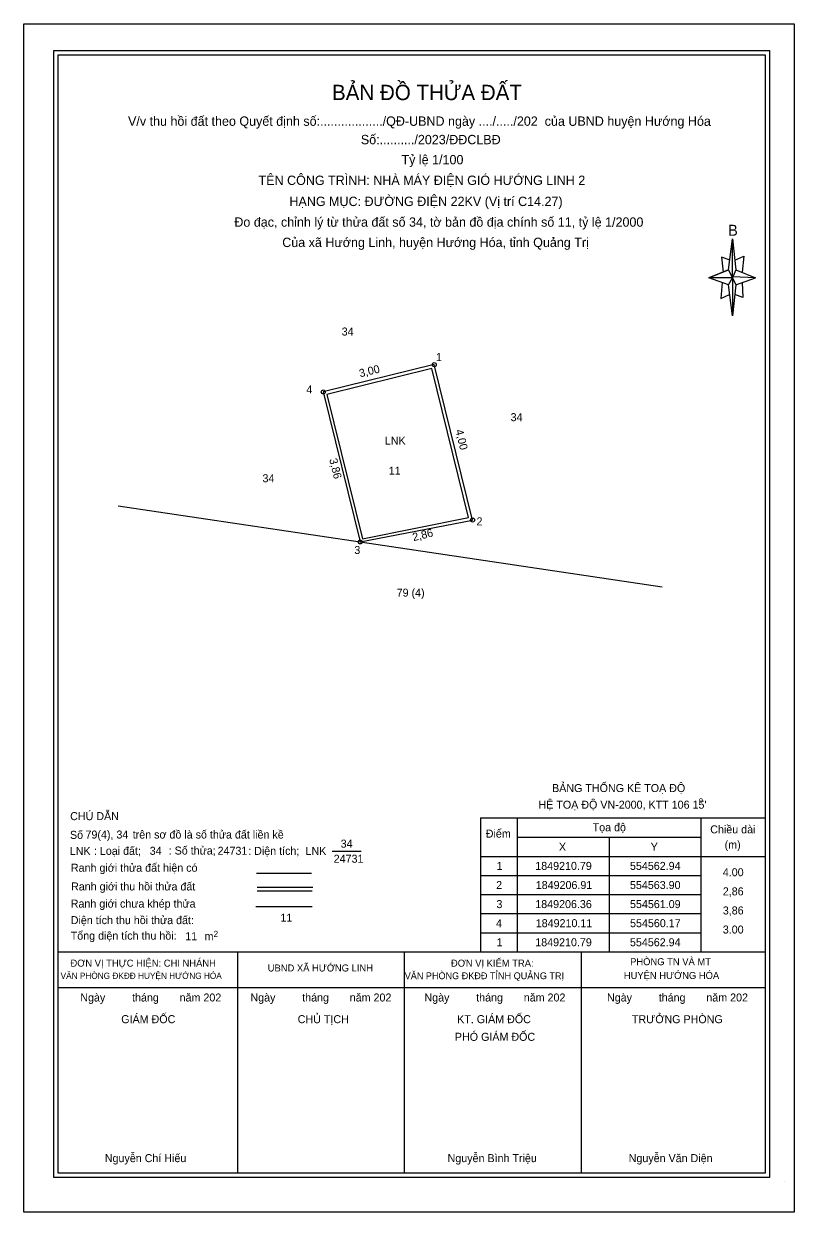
# Model space of a CAD drawing. Extents: x 554477 to 556972, y 1848154 to 1850269.
# Drawn here: x 554552.68 to 554571.94, y 1849189.6 to 1849219.31 of the extents above; entities that cross this region are included whole.
import ezdxf

# ---------------------------------------------------------------- set-up
doc = ezdxf.new("R2010")
doc.units = 0
for name, color, linetype in [('Level 10', 7, 'Continuous'), ('Level 13', 7, 'Continuous'), ('Level 16', 7, 'Continuous'), ('Level 18', 7, 'Continuous'), ('Level 2', 7, 'Continuous'), ('Level 21', 7, 'Continuous'), ('Level 27', 7, 'Continuous'), ('Level 5', 7, 'Continuous'), ('Level 6', 7, 'Continuous'), ('Level 67', 7, 'Continuous'), ('Level 68', 7, 'Continuous'), ('Level 73', 7, 'Continuous')]:
    doc.layers.add(name, color=color, linetype=linetype)

msp = doc.modelspace()

# ---------------------------------------------------------------- linework, layer by layer
at = {"layer": 'Level 10'}
msp.add_lwpolyline([(554563.897, 1849206.906), (554562.941, 1849210.79), (554560.165, 1849210.107), (554561.088, 1849206.357), (554563.897, 1849206.906)], dxfattribs=at)
at = {"layer": 'Level 13'}
msp.add_line((554560.384, 1849198.624), (554561.114, 1849198.624), dxfattribs=at)
at = {"layer": 'Level 16'}
for p, q in [((554555.039, 1849207.257), (554561.088, 1849206.357)), ((554561.088, 1849206.357), (554568.639, 1849205.234)), ((554558.517, 1849197.727), (554559.901, 1849197.727))]:
    msp.add_line(p, q, dxfattribs=at)
for points in [[(554563.798, 1849206.97), (554562.882, 1849210.693), (554560.258, 1849210.047), (554561.147, 1849206.436), (554563.798, 1849206.97)], [(554559.887, 1849197.239), (554558.484, 1849197.239)]]:
    msp.add_lwpolyline(points, dxfattribs=at)
at = {"layer": 'Level 2'}
msp.add_lwpolyline([(554552.68, 1849219.312), (554571.936, 1849219.312), (554571.936, 1849189.601), (554552.68, 1849189.601)], close=True, dxfattribs=at)
at = {"layer": 'Level 21'}
for centre in [(554562.941, 1849210.79), (554560.165, 1849210.107), (554563.897, 1849206.906), (554561.088, 1849206.357), (554561.088, 1849206.357), (554561.088, 1849206.357), (554561.088, 1849206.357)]:
    msp.add_circle(centre, 0.05, dxfattribs=at)
at = {"layer": 'Level 27'}
for p, q in [((554571.207, 1849199.967), (554571.207, 1849196.112)), ((554571.207, 1849199.967), (554571.207, 1849196.112)), ((554564.095, 1849199.464), (554571.207, 1849199.464)), ((554564.095, 1849199.464), (554564.095, 1849196.112)), ((554565.013, 1849199.464), (554565.013, 1849196.112)), ((554569.601, 1849199.464), (554569.601, 1849196.112)), ((554565.013, 1849198.974), (554569.601, 1849198.974)), ((554567.307, 1849198.974), (554567.307, 1849196.112)), ((554564.095, 1849198.497), (554571.207, 1849198.497)), ((554564.095, 1849198.02), (554569.601, 1849198.02)), ((554564.095, 1849197.543), (554569.601, 1849197.543)), ((554564.095, 1849197.066), (554569.601, 1849197.066)), ((554564.095, 1849196.589), (554569.601, 1849196.589)), ((554564.095, 1849196.112), (554571.207, 1849196.112)), ((554564.095, 1849196.112), (554571.207, 1849196.112))]:
    msp.add_line(p, q, dxfattribs=at)
at = {"layer": 'Level 67'}
for p, q in [((554570.296, 1849213.161), (554570.396, 1849213.935)), ((554570.336, 1849213.399), (554570.117, 1849213.479)), ((554570.117, 1849213.479), (554570.157, 1849213.101)), ((554570.455, 1849213.399), (554570.674, 1849213.498)), ((554570.674, 1849213.498), (554570.634, 1849213.101)), ((554570.296, 1849213.161), (554569.8, 1849212.962)), ((554569.8, 1849212.962), (554570.296, 1849213.161)), ((554570.396, 1849212.962), (554570.296, 1849213.161)), ((554570.296, 1849213.161), (554570.475, 1849212.783)), ((554570.475, 1849213.161), (554570.972, 1849212.962)), ((554570.296, 1849212.783), (554569.8, 1849212.962)), ((554570.396, 1849212.962), (554569.8, 1849212.962)), ((554570.137, 1849212.843), (554570.098, 1849212.445)), ((554570.972, 1849212.962), (554570.396, 1849212.982)), ((554570.396, 1849212.982), (554570.396, 1849212.962)), ((554570.396, 1849212.962), (554570.475, 1849212.783)), ((554570.475, 1849212.783), (554570.972, 1849212.962)), ((554570.475, 1849212.783), (554570.972, 1849212.962)), ((554570.634, 1849212.843), (554570.654, 1849212.465)), ((554570.098, 1849212.445), (554570.316, 1849212.545)), ((554570.475, 1849212.783), (554570.396, 1849212.008)), ((554570.654, 1849212.465), (554570.455, 1849212.545)), ((554558.497, 1849198.075), (554559.871, 1849198.075)), ((554558.517, 1849197.634), (554559.892, 1849197.634)), ((554553.543, 1849196.112), (554571.207, 1849196.112)), ((554558.027, 1849190.584), (554558.027, 1849196.112)), ((554562.195, 1849190.584), (554562.195, 1849196.112)), ((554566.623, 1849190.584), (554566.623, 1849196.112)), ((554553.543, 1849195.218), (554571.207, 1849195.218)), ((554571.693, 1849190.369), (554571.693, 1849190.369)), ((554571.693, 1849190.369), (554571.693, 1849190.369)), ((554571.693, 1849190.369), (554571.693, 1849190.369))]:
    msp.add_line(p, q, dxfattribs=at)
for points in [[(554553.434, 1849218.641), (554571.315, 1849218.641), (554571.315, 1849190.468), (554553.434, 1849190.468)], [(554553.543, 1849218.532), (554571.207, 1849218.532), (554571.207, 1849190.577), (554553.543, 1849190.577)], [(554570.396, 1849213.935), (554570.475, 1849213.161), (554570.396, 1849212.962)], [(554570.396, 1849212.962), (554570.396, 1849212.008), (554570.296, 1849212.783)]]:
    msp.add_lwpolyline(points, close=True, dxfattribs=at)

# ---------------------------------------------------------------- texts
at = {"layer": 'Level 13'}
for s, p in [('34', (554560.6, 1849198.715)), ('LNK', (554559.723, 1849198.532)), ('24731', (554560.426, 1849198.338))]:
    msp.add_text(s, height=0.2, dxfattribs=at).set_placement(p)
at = {"layer": 'Level 18'}
msp.add_text('LNK', height=0.2, dxfattribs=at).set_placement((554561.705, 1849208.79))
at = {"layer": 'Level 21'}
for s, p in [('1', (554562.982, 1849210.88)), ('1', (554562.982, 1849210.88)), ('4', (554559.743, 1849210.07)), ('2', (554563.996, 1849206.772)), ('3', (554560.941, 1849206.057))]:
    msp.add_text(s, height=0.2, dxfattribs=at).set_placement(p)
at = {"layer": 'Level 27'}
for s, p in [('Điểm', (554564.227, 1849198.966)), ('Tọa độ', (554566.898, 1849199.125)), ('Chiều dài', (554569.837, 1849199.072)), ('(m)', (554570.197, 1849198.689)), ('X', (554566.055, 1849198.636)), ('Y', (554568.349, 1849198.636)), ('1', (554564.498, 1849198.159)), ('1849210.79', (554565.464, 1849198.159)), ('554562.94', (554567.831, 1849198.159)), ('4.00', (554570.151, 1849198)), ('2', (554564.486, 1849197.681)), ('1849206.91', (554565.476, 1849197.681)), ('554563.90', (554567.831, 1849197.681)), ('2,86', (554570.151, 1849197.522)), ('3', (554564.493, 1849197.204)), ('1849206.36', (554565.464, 1849197.204)), ('554561.09', (554567.832, 1849197.204)), ('3,86', (554570.151, 1849197.045)), ('4', (554564.485, 1849196.727)), ('1849210.11', (554565.476, 1849196.727)), ('554560.17', (554567.833, 1849196.727)), ('3.00', (554570.151, 1849196.568)), ('1', (554564.498, 1849196.25)), ('1849210.79', (554565.464, 1849196.25)), ('554562.94', (554567.831, 1849196.25))]:
    msp.add_text(s, height=0.2, dxfattribs=at).set_placement(p)
at = {"layer": 'Level 5'}
for s, rotation, p in [('3,00', 13.8296, (554561.088, 1849210.472)), ('4,00', 283.8302, (554563.466, 1849209.146)), ('3,86', 283.8288, (554560.313, 1849208.423)), ('2,86', 13.8292, (554562.422, 1849206.376))]:
    msp.add_text(s, height=0.2, rotation=rotation, dxfattribs=at).set_placement(p)
for p in [(554561.803, 1849208.039), (554559.095, 1849196.865)]:
    msp.add_text('11', height=0.2, dxfattribs=at).set_placement(p)
at = {"layer": 'Level 6'}
for p in [(554561.803, 1849208.039), (554559.095, 1849196.865)]:
    msp.add_text('11', height=0.2, dxfattribs=at).set_placement(p)
at = {"layer": 'Level 67'}
for s, height, p in [('BẢN ĐỒ THỬA ĐẤT', 0.38401, (554560.384, 1849217.403)), ('V/v thu hồi đất theo Quyết định số:................../QĐ-UBND ngày ..../...../202  của UBND huyện Hướng Hóa', 0.233918, (554555.286, 1849216.761)), ('Số:........../2023/ĐĐCLBĐ', 0.23392, (554561.105, 1849216.3)), ('Tỷ lệ 1/100', 0.23392, (554562.121, 1849215.798)), ('TÊN CÔNG TRÌNH: NHÀ MÁY ĐIỆN GIÓ HƯỚNG LINH 2', 0.23392, (554558.548, 1849215.282)), ('HẠNG MỤC: ĐƯỜNG ĐIỆN 22KV (Vị trí C14.27)', 0.23392, (554559.32, 1849214.755)), ('Đo đạc, chỉnh lý từ thửa đất số 34, tờ bản đồ địa chính số 11, tỷ lệ 1/2000', 0.23392, (554557.943, 1849214.238)), ('B', 0.274, (554570.282, 1849214.013)), ('Của xã Hướng Linh, huyện Hướng Hóa, tỉnh Quảng Trị', 0.23392, (554559.14, 1849213.73)), ('BẢNG THỐNG KÊ TOẠ ĐỘ', 0.2, (554565.884, 1849200.105)), ("HỆ TOẠ ĐỘ VN-2000, KTT 106 15'", 0.2, (554565.545, 1849199.689)), ('o', 0.139, (554569.552, 1849199.84)), ('CHÚ DẪN', 0.2, (554553.84, 1849199.403)), ('Ranh giới thửa đất hiện có', 0.2, (554553.858, 1849198.113)), ('Ranh giới thu hồi thửa đất', 0.2, (554553.862, 1849197.645)), ('Ranh giới chưa khép thửa', 0.2, (554553.854, 1849197.216)), ('Diện tích thu hồi thửa đất:', 0.2, (554553.854, 1849196.803)), ('Tổng diện tích thu hồi:', 0.2, (554553.854, 1849196.415)), ('ĐƠN VỊ THỰC HIỆN: CHI NHÁNH', 0.17544, (554553.848, 1849195.74)), ('ĐƠN VỊ KIỂM TRA:', 0.17544, (554563.357, 1849195.74)), ('PHÒNG TN VÀ MT', 0.17544, (554567.835, 1849195.776)), ('VĂN PHÒNG ĐKĐĐ HUYỆN HƯỚNG HÓA', 0.15409, (554553.601, 1849195.435)), ('UBND XÃ HƯỚNG LINH', 0.17544, (554558.777, 1849195.619)), ('VĂN PHÒNG ĐKĐĐ TỈNH QUẢNG TRỊ', 0.16963, (554562.201, 1849195.427)), ('HUYỆN HƯỚNG HÓA', 0.17544, (554567.678, 1849195.432)), ('Ngày         tháng       năm 202', 0.2, (554554.093, 1849194.869)), ('Ngày         tháng       năm 202', 0.2, (554558.345, 1849194.869)), ('Ngày         tháng       năm 202', 0.2, (554562.694, 1849194.869)), ('Ngày         tháng       năm 202', 0.2, (554567.257, 1849194.869)), ('GIÁM ĐỐC', 0.2, (554555.116, 1849194.327)), (' CHỦ TỊCH', 0.2, (554559.453, 1849194.327)), ('KT. GIÁM ĐỐC', 0.2, (554563.512, 1849194.327)), ('TRƯỞNG PHÒNG', 0.2, (554567.879, 1849194.327)), ('PHÓ GIÁM ĐỐC', 0.2, (554563.455, 1849193.886)), ('Nguyễn Chí Hiếu', 0.2, (554554.706, 1849190.853)), ('Nguyễn Bình Triệu', 0.2, (554563.273, 1849190.853)), ('Nguyễn Văn Diện', 0.2, (554567.799, 1849190.853))]:
    msp.add_text(s, height=height, dxfattribs=at).set_placement(p)
at = {"layer": 'Level 68'}
for s, height, p in [('trên sơ đồ là số thửa đất liền kề', 0.2, (554555.403, 1849198.943)), ('Số ', 0.2, (554553.835, 1849198.935)), ('79(4), 34', 0.2, (554554.223, 1849198.943)), ('LNK', 0.2, (554553.831, 1849198.532)), (': Loại đất;', 0.2, (554554.433, 1849198.535)), ('34', 0.2, (554555.828, 1849198.536)), (': Số thửa; ', 0.2, (554556.302, 1849198.543)), ('24731', 0.2, (554557.524, 1849198.537)), (' : Diện tích;', 0.2, (554558.215, 1849198.535)), ('11', 0.2, (554556.715, 1849196.401)), ('m', 0.2, (554557.199, 1849196.401)), ('2', 0.15, (554557.426, 1849196.485))]:
    msp.add_text(s, height=height, dxfattribs=at).set_placement(p)
at = {"layer": 'Level 73'}
for s, p in [('34', (554560.626, 1849211.518)), ('34', (554564.848, 1849209.377)), ('34', (554558.647, 1849207.85)), ('79 (4)', (554562, 1849204.99))]:
    msp.add_text(s, height=0.2, dxfattribs=at).set_placement(p)

doc.saveas('drawing.dxf')
